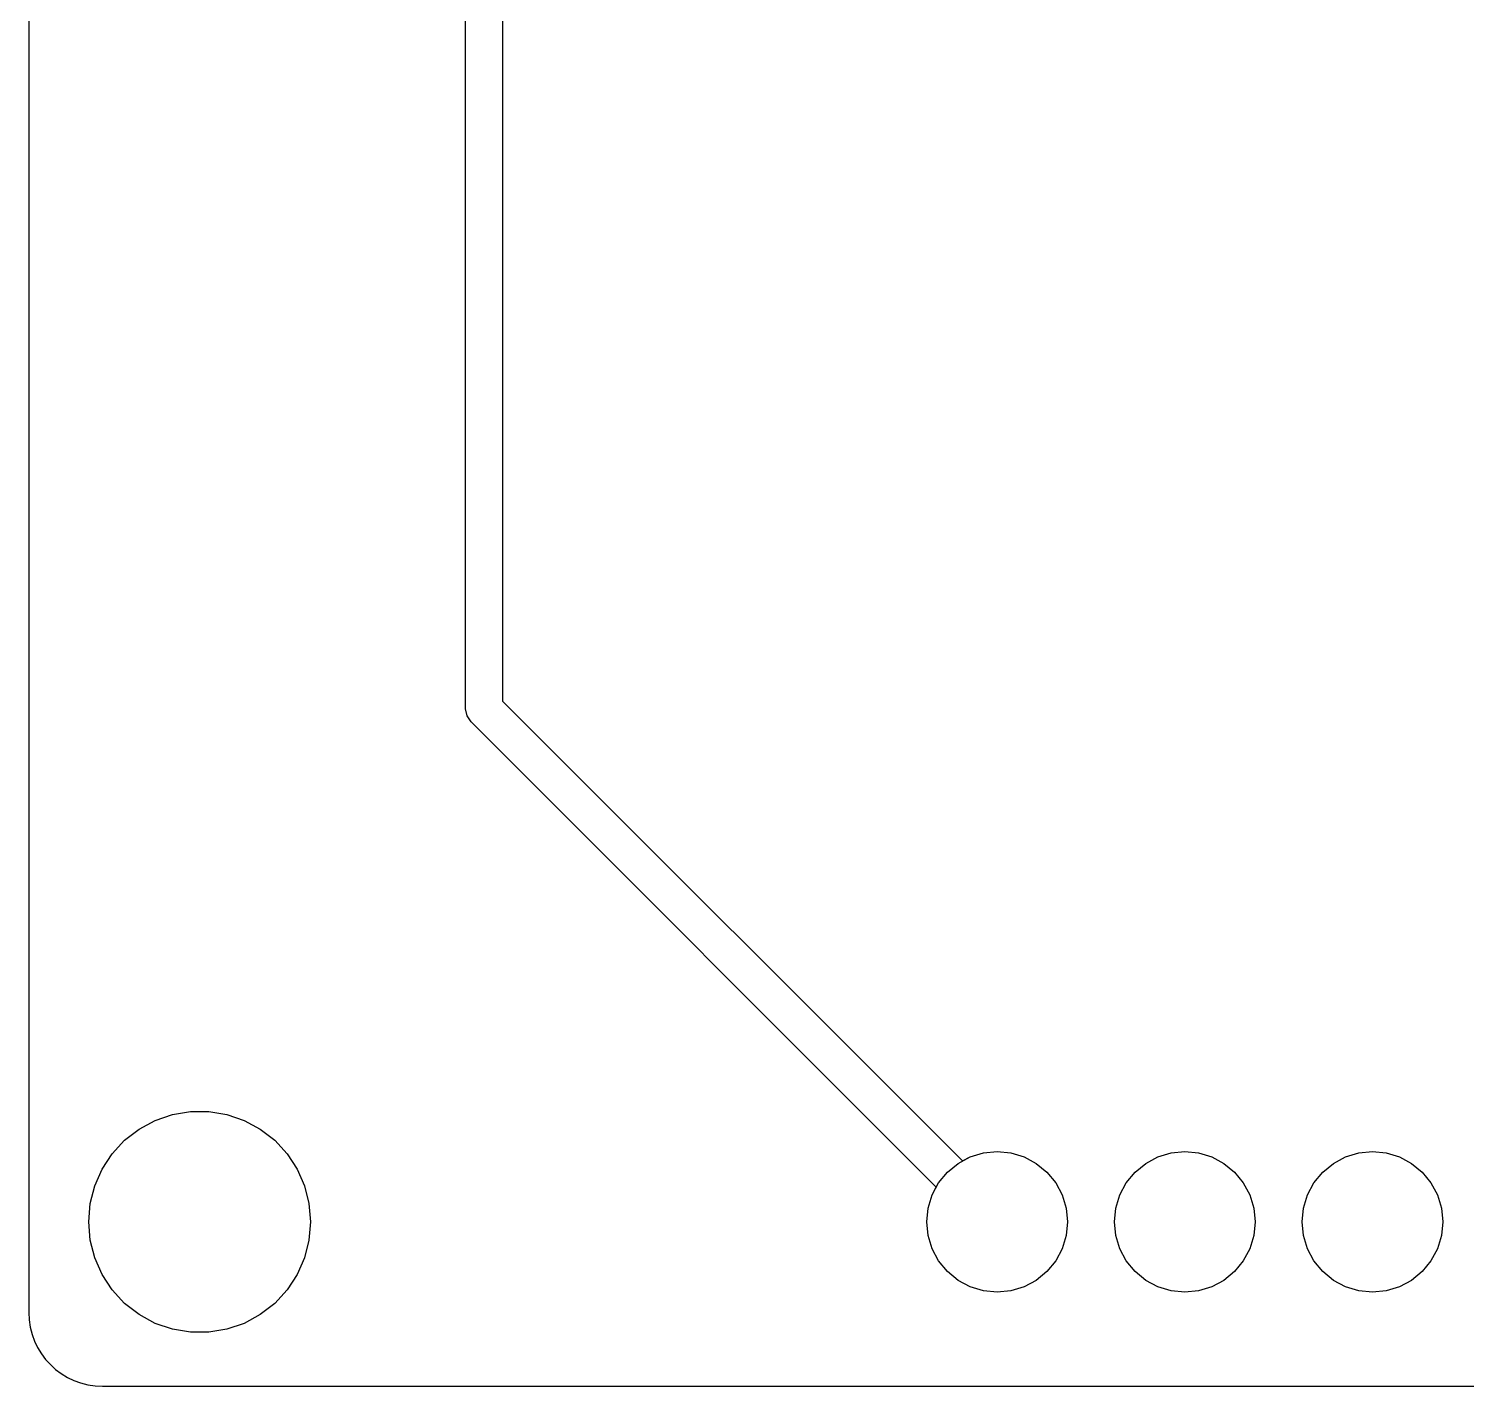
# Model space of a CAD drawing. Header units: millimetres. Extents: x 0 to 489, y -139 to 89.
# Drawn here: x 105.41 to 124.87, y 1.01 to 19.39 of the extents above; entities that cross this region are included whole.
import ezdxf

# ---------------------------------------------------------------- set-up
doc = ezdxf.new("R2010")
doc.units = ezdxf.units.MM
doc.header["$MEASUREMENT"] = 0
doc.layers.get('0').update_dxf_attribs({"linetype": 'CONTINUOUS'})
doc.layers.add('BLACK', color=7, linetype='CONTINUOUS')

msp = doc.modelspace()

# ---------------------------------------------------------------- linework, layer by layer
at = {"linetype": 'Continuous'}
msp.add_lwpolyline([(106.41198, 1.00993), (167.41198, 1.00993, 0.41421356), (168.41198, 2.00993), (168.41198, 54.00993, 0.41421356), (167.41198, 55.00993), (106.41198, 55.00993, 0.41421356), (105.41198, 54.00993), (105.41198, 2.00993, 0.41421356)], format="xyb", close=True, dxfattribs=at)
at = {"layer": 'BLACK', "linetype": 'Continuous'}
for p, q in [((111.32524, 10.18039), (111.32524, 26.50349)), ((111.82524, 26.50349), (111.82524, 10.28399)), ((111.34424, 10.08469), (111.32524, 10.18039)), ((111.82524, 10.28399), (118.05024, 4.05939)), ((111.39824, 10.00359), (111.34424, 10.08469)), ((117.69624, 3.70539), (111.39824, 10.00359)), ((107.12224, 4.60939), (107.35724, 4.68939)), ((107.12224, 4.60939), (107.35724, 4.68939)), ((107.35724, 4.68939), (107.60124, 4.73039)), ((107.35724, 4.68939), (107.60124, 4.73039)), ((107.60124, 4.73039), (107.84924, 4.73039)), ((107.60124, 4.73039), (107.84924, 4.73039)), ((107.84924, 4.73039), (108.09324, 4.68939)), ((107.84924, 4.73039), (108.09324, 4.68939)), ((108.09324, 4.68939), (108.32824, 4.60939)), ((108.09324, 4.68939), (108.32824, 4.60939)), ((106.70924, 4.33939), (106.90524, 4.49139)), ((106.70924, 4.33939), (106.90524, 4.49139)), ((106.90524, 4.49139), (107.12224, 4.60939)), ((106.90524, 4.49139), (107.12224, 4.60939)), ((108.32824, 4.60939), (108.54524, 4.49139)), ((108.32824, 4.60939), (108.54524, 4.49139)), ((108.54524, 4.49139), (108.74124, 4.33939)), ((108.54524, 4.49139), (108.74124, 4.33939)), ((106.54124, 4.15639), (106.70924, 4.33939)), ((106.54124, 4.15639), (106.70924, 4.33939)), ((108.74124, 4.33939), (108.90924, 4.15639)), ((108.74124, 4.33939), (108.90924, 4.15639)), ((106.40624, 3.94939), (106.54124, 4.15639)), ((106.40624, 3.94939), (106.54124, 4.15639)), ((108.90924, 4.15639), (109.04424, 3.94939)), ((108.90924, 4.15639), (109.04424, 3.94939)), ((117.99124, 4.02739), (118.15524, 4.11539)), ((117.99124, 4.02739), (118.15524, 4.11539)), ((117.99124, 4.02739), (118.15524, 4.11539)), ((118.05024, 4.05939), (118.15524, 4.11539)), ((118.15524, 4.11539), (118.33424, 4.16939)), ((118.15524, 4.11539), (118.33424, 4.16939)), ((118.15524, 4.11539), (118.33424, 4.16939)), ((118.15524, 4.11539), (118.33424, 4.16939)), ((118.33424, 4.16939), (118.52024, 4.18739)), ((118.33424, 4.16939), (118.52024, 4.18739)), ((118.33424, 4.16939), (118.52024, 4.18739)), ((118.33424, 4.16939), (118.52024, 4.18739)), ((118.52024, 4.18739), (118.70624, 4.16939)), ((118.52024, 4.18739), (118.70624, 4.16939)), ((118.52024, 4.18739), (118.70624, 4.16939)), ((118.52024, 4.18739), (118.70624, 4.16939)), ((118.70624, 4.16939), (118.88524, 4.11539)), ((118.70624, 4.16939), (118.88524, 4.11539)), ((118.70624, 4.16939), (118.88524, 4.11539)), ((118.70624, 4.16939), (118.88524, 4.11539)), ((118.88524, 4.11539), (119.04924, 4.02739)), ((118.88524, 4.11539), (119.04924, 4.02739)), ((118.88524, 4.11539), (119.04924, 4.02739)), ((118.88524, 4.11539), (119.04924, 4.02739)), ((120.53124, 4.02739), (120.69524, 4.11539)), ((120.53124, 4.02739), (120.69524, 4.11539)), ((120.53124, 4.02739), (120.69524, 4.11539)), ((120.53124, 4.02739), (120.69524, 4.11539)), ((120.69524, 4.11539), (120.87424, 4.16939)), ((120.69524, 4.11539), (120.87424, 4.16939)), ((120.69524, 4.11539), (120.87424, 4.16939)), ((120.69524, 4.11539), (120.87424, 4.16939)), ((120.87424, 4.16939), (121.06024, 4.18739)), ((120.87424, 4.16939), (121.06024, 4.18739)), ((120.87424, 4.16939), (121.06024, 4.18739)), ((120.87424, 4.16939), (121.06024, 4.18739)), ((121.06024, 4.18739), (121.24624, 4.16939)), ((121.06024, 4.18739), (121.24624, 4.16939)), ((121.06024, 4.18739), (121.24624, 4.16939)), ((121.06024, 4.18739), (121.24624, 4.16939)), ((121.24624, 4.16939), (121.42524, 4.11539)), ((121.24624, 4.16939), (121.42524, 4.11539)), ((121.24624, 4.16939), (121.42524, 4.11539)), ((121.24624, 4.16939), (121.42524, 4.11539)), ((121.42524, 4.11539), (121.58924, 4.02739)), ((121.42524, 4.11539), (121.58924, 4.02739)), ((121.42524, 4.11539), (121.58924, 4.02739)), ((121.42524, 4.11539), (121.58924, 4.02739)), ((123.07124, 4.02739), (123.23524, 4.11539)), ((123.07124, 4.02739), (123.23524, 4.11539)), ((123.07124, 4.02739), (123.23524, 4.11539)), ((123.07124, 4.02739), (123.23524, 4.11539)), ((123.23524, 4.11539), (123.41424, 4.16939)), ((123.23524, 4.11539), (123.41424, 4.16939)), ((123.23524, 4.11539), (123.41424, 4.16939)), ((123.23524, 4.11539), (123.41424, 4.16939)), ((123.41424, 4.16939), (123.60024, 4.18739)), ((123.41424, 4.16939), (123.60024, 4.18739)), ((123.41424, 4.16939), (123.60024, 4.18739)), ((123.41424, 4.16939), (123.60024, 4.18739)), ((123.60024, 4.18739), (123.78624, 4.16939)), ((123.60024, 4.18739), (123.78624, 4.16939)), ((123.60024, 4.18739), (123.78624, 4.16939)), ((123.60024, 4.18739), (123.78624, 4.16939)), ((123.78624, 4.16939), (123.96524, 4.11539)), ((123.78624, 4.16939), (123.96524, 4.11539)), ((123.78624, 4.16939), (123.96524, 4.11539)), ((123.78624, 4.16939), (123.96524, 4.11539)), ((123.96524, 4.11539), (124.12924, 4.02739)), ((123.96524, 4.11539), (124.12924, 4.02739)), ((123.96524, 4.11539), (124.12924, 4.02739)), ((123.96524, 4.11539), (124.12924, 4.02739)), ((106.30624, 3.72239), (106.40624, 3.94939)), ((106.30624, 3.72239), (106.40624, 3.94939)), ((109.04424, 3.94939), (109.14424, 3.72239)), ((109.04424, 3.94939), (109.14424, 3.72239)), ((117.72824, 3.76439), (117.84624, 3.90939)), ((117.72824, 3.76439), (117.84624, 3.90939)), ((117.72824, 3.76439), (117.84624, 3.90939)), ((117.84624, 3.90939), (117.99124, 4.02739)), ((117.84624, 3.90939), (117.99124, 4.02739)), ((117.84624, 3.90939), (117.99124, 4.02739)), ((119.04924, 4.02739), (119.19424, 3.90939)), ((119.04924, 4.02739), (119.19424, 3.90939)), ((119.04924, 4.02739), (119.19424, 3.90939)), ((119.04924, 4.02739), (119.19424, 3.90939)), ((119.19424, 3.90939), (119.31224, 3.76439)), ((119.19424, 3.90939), (119.31224, 3.76439)), ((119.19424, 3.90939), (119.31224, 3.76439)), ((119.19424, 3.90939), (119.31224, 3.76439)), ((120.26824, 3.76439), (120.38624, 3.90939)), ((120.26824, 3.76439), (120.38624, 3.90939)), ((120.26824, 3.76439), (120.38624, 3.90939)), ((120.26824, 3.76439), (120.38624, 3.90939)), ((120.38624, 3.90939), (120.53124, 4.02739)), ((120.38624, 3.90939), (120.53124, 4.02739)), ((120.38624, 3.90939), (120.53124, 4.02739)), ((120.38624, 3.90939), (120.53124, 4.02739)), ((121.58924, 4.02739), (121.73424, 3.90939)), ((121.58924, 4.02739), (121.73424, 3.90939)), ((121.58924, 4.02739), (121.73424, 3.90939)), ((121.58924, 4.02739), (121.73424, 3.90939)), ((121.73424, 3.90939), (121.85224, 3.76439)), ((121.73424, 3.90939), (121.85224, 3.76439)), ((121.73424, 3.90939), (121.85224, 3.76439)), ((121.73424, 3.90939), (121.85224, 3.76439)), ((122.80824, 3.76439), (122.92624, 3.90939)), ((122.80824, 3.76439), (122.92624, 3.90939)), ((122.80824, 3.76439), (122.92624, 3.90939)), ((122.80824, 3.76439), (122.92624, 3.90939)), ((122.92624, 3.90939), (123.07124, 4.02739)), ((122.92624, 3.90939), (123.07124, 4.02739)), ((122.92624, 3.90939), (123.07124, 4.02739)), ((122.92624, 3.90939), (123.07124, 4.02739)), ((124.12924, 4.02739), (124.27424, 3.90939)), ((124.12924, 4.02739), (124.27424, 3.90939)), ((124.12924, 4.02739), (124.27424, 3.90939)), ((124.12924, 4.02739), (124.27424, 3.90939)), ((124.27424, 3.90939), (124.39224, 3.76439)), ((124.27424, 3.90939), (124.39224, 3.76439)), ((124.27424, 3.90939), (124.39224, 3.76439)), ((124.27424, 3.90939), (124.39224, 3.76439)), ((106.24524, 3.48239), (106.30624, 3.72239)), ((106.24524, 3.48239), (106.30624, 3.72239)), ((109.14424, 3.72239), (109.20524, 3.48239)), ((109.14424, 3.72239), (109.20524, 3.48239)), ((117.64024, 3.60039), (117.72824, 3.76439)), ((117.64024, 3.60039), (117.72824, 3.76439)), ((117.64024, 3.60039), (117.72824, 3.76439)), ((117.64024, 3.60039), (117.69624, 3.70539)), ((119.31224, 3.76439), (119.40024, 3.60039)), ((119.31224, 3.76439), (119.40024, 3.60039)), ((119.31224, 3.76439), (119.40024, 3.60039)), ((119.31224, 3.76439), (119.40024, 3.60039)), ((120.18024, 3.60039), (120.26824, 3.76439)), ((120.18024, 3.60039), (120.26824, 3.76439)), ((120.18024, 3.60039), (120.26824, 3.76439)), ((120.18024, 3.60039), (120.26824, 3.76439)), ((121.85224, 3.76439), (121.94024, 3.60039)), ((121.85224, 3.76439), (121.94024, 3.60039)), ((121.85224, 3.76439), (121.94024, 3.60039)), ((121.85224, 3.76439), (121.94024, 3.60039)), ((122.72024, 3.60039), (122.80824, 3.76439)), ((122.72024, 3.60039), (122.80824, 3.76439)), ((122.72024, 3.60039), (122.80824, 3.76439)), ((122.72024, 3.60039), (122.80824, 3.76439)), ((124.39224, 3.76439), (124.48024, 3.60039)), ((124.39224, 3.76439), (124.48024, 3.60039)), ((124.39224, 3.76439), (124.48024, 3.60039)), ((124.39224, 3.76439), (124.48024, 3.60039)), ((117.58624, 3.42139), (117.64024, 3.60039)), ((117.58624, 3.42139), (117.64024, 3.60039)), ((117.58624, 3.42139), (117.64024, 3.60039)), ((117.58624, 3.42139), (117.64024, 3.60039)), ((119.40024, 3.60039), (119.45424, 3.42139)), ((119.40024, 3.60039), (119.45424, 3.42139)), ((119.40024, 3.60039), (119.45424, 3.42139)), ((119.40024, 3.60039), (119.45424, 3.42139)), ((120.12624, 3.42139), (120.18024, 3.60039)), ((120.12624, 3.42139), (120.18024, 3.60039)), ((120.12624, 3.42139), (120.18024, 3.60039)), ((120.12624, 3.42139), (120.18024, 3.60039)), ((121.94024, 3.60039), (121.99424, 3.42139)), ((121.94024, 3.60039), (121.99424, 3.42139)), ((121.94024, 3.60039), (121.99424, 3.42139)), ((121.94024, 3.60039), (121.99424, 3.42139)), ((122.66624, 3.42139), (122.72024, 3.60039)), ((122.66624, 3.42139), (122.72024, 3.60039)), ((122.66624, 3.42139), (122.72024, 3.60039)), ((122.66624, 3.42139), (122.72024, 3.60039)), ((124.48024, 3.60039), (124.53424, 3.42139)), ((124.48024, 3.60039), (124.53424, 3.42139)), ((124.48024, 3.60039), (124.53424, 3.42139)), ((124.48024, 3.60039), (124.53424, 3.42139)), ((106.22524, 3.23539), (106.24524, 3.48239)), ((106.22524, 3.23539), (106.24524, 3.48239)), ((109.20524, 3.48239), (109.22524, 3.23539)), ((109.20524, 3.48239), (109.22524, 3.23539)), ((117.56724, 3.23539), (117.58624, 3.42139)), ((117.56724, 3.23539), (117.58624, 3.42139)), ((117.56724, 3.23539), (117.58624, 3.42139)), ((117.56724, 3.23539), (117.58624, 3.42139)), ((119.45424, 3.42139), (119.47224, 3.23539)), ((119.45424, 3.42139), (119.47224, 3.23539)), ((119.45424, 3.42139), (119.47224, 3.23539)), ((119.45424, 3.42139), (119.47224, 3.23539)), ((120.10724, 3.23539), (120.12624, 3.42139)), ((120.10724, 3.23539), (120.12624, 3.42139)), ((120.10724, 3.23539), (120.12624, 3.42139)), ((120.10724, 3.23539), (120.12624, 3.42139)), ((121.99424, 3.42139), (122.01224, 3.23539)), ((121.99424, 3.42139), (122.01224, 3.23539)), ((121.99424, 3.42139), (122.01224, 3.23539)), ((121.99424, 3.42139), (122.01224, 3.23539)), ((122.64724, 3.23539), (122.66624, 3.42139)), ((122.64724, 3.23539), (122.66624, 3.42139)), ((122.64724, 3.23539), (122.66624, 3.42139)), ((122.64724, 3.23539), (122.66624, 3.42139)), ((124.53424, 3.42139), (124.55224, 3.23539)), ((124.53424, 3.42139), (124.55224, 3.23539)), ((124.53424, 3.42139), (124.55224, 3.23539)), ((124.53424, 3.42139), (124.55224, 3.23539)), ((106.24524, 2.98839), (106.22524, 3.23539)), ((106.24524, 2.98839), (106.22524, 3.23539)), ((109.22524, 3.23539), (109.20524, 2.98839)), ((109.22524, 3.23539), (109.20524, 2.98839)), ((117.58624, 3.04939), (117.56724, 3.23539)), ((117.58624, 3.04939), (117.56724, 3.23539)), ((117.58624, 3.04939), (117.56724, 3.23539)), ((117.58624, 3.04939), (117.56724, 3.23539)), ((119.47224, 3.23539), (119.45424, 3.04939)), ((119.47224, 3.23539), (119.45424, 3.04939)), ((119.47224, 3.23539), (119.45424, 3.04939)), ((119.47224, 3.23539), (119.45424, 3.04939)), ((120.12624, 3.04939), (120.10724, 3.23539)), ((120.12624, 3.04939), (120.10724, 3.23539)), ((120.12624, 3.04939), (120.10724, 3.23539)), ((120.12624, 3.04939), (120.10724, 3.23539)), ((122.01224, 3.23539), (121.99424, 3.04939)), ((122.01224, 3.23539), (121.99424, 3.04939)), ((122.01224, 3.23539), (121.99424, 3.04939)), ((122.01224, 3.23539), (121.99424, 3.04939)), ((122.66624, 3.04939), (122.64724, 3.23539)), ((122.66624, 3.04939), (122.64724, 3.23539)), ((122.66624, 3.04939), (122.64724, 3.23539)), ((122.66624, 3.04939), (122.64724, 3.23539)), ((124.55224, 3.23539), (124.53424, 3.04939)), ((124.55224, 3.23539), (124.53424, 3.04939)), ((124.55224, 3.23539), (124.53424, 3.04939)), ((124.55224, 3.23539), (124.53424, 3.04939)), ((106.30624, 2.74839), (106.24524, 2.98839)), ((106.30624, 2.74839), (106.24524, 2.98839)), ((109.20524, 2.98839), (109.14424, 2.74839)), ((109.20524, 2.98839), (109.14424, 2.74839)), ((117.64024, 2.87039), (117.58624, 3.04939)), ((117.64024, 2.87039), (117.58624, 3.04939)), ((117.64024, 2.87039), (117.58624, 3.04939)), ((117.64024, 2.87039), (117.58624, 3.04939)), ((119.45424, 3.04939), (119.40024, 2.87039)), ((119.45424, 3.04939), (119.40024, 2.87039)), ((119.45424, 3.04939), (119.40024, 2.87039)), ((119.45424, 3.04939), (119.40024, 2.87039)), ((120.18024, 2.87039), (120.12624, 3.04939)), ((120.18024, 2.87039), (120.12624, 3.04939)), ((120.18024, 2.87039), (120.12624, 3.04939)), ((120.18024, 2.87039), (120.12624, 3.04939)), ((121.99424, 3.04939), (121.94024, 2.87039)), ((121.99424, 3.04939), (121.94024, 2.87039)), ((121.99424, 3.04939), (121.94024, 2.87039)), ((121.99424, 3.04939), (121.94024, 2.87039)), ((122.72024, 2.87039), (122.66624, 3.04939)), ((122.72024, 2.87039), (122.66624, 3.04939)), ((122.72024, 2.87039), (122.66624, 3.04939)), ((122.72024, 2.87039), (122.66624, 3.04939)), ((124.53424, 3.04939), (124.48024, 2.87039)), ((124.53424, 3.04939), (124.48024, 2.87039)), ((124.53424, 3.04939), (124.48024, 2.87039)), ((124.53424, 3.04939), (124.48024, 2.87039)), ((106.40624, 2.52139), (106.30624, 2.74839)), ((106.40624, 2.52139), (106.30624, 2.74839)), ((109.14424, 2.74839), (109.04424, 2.52139)), ((109.14424, 2.74839), (109.04424, 2.52139)), ((117.72824, 2.70639), (117.64024, 2.87039)), ((117.72824, 2.70639), (117.64024, 2.87039)), ((117.72824, 2.70639), (117.64024, 2.87039)), ((117.72824, 2.70639), (117.64024, 2.87039)), ((119.40024, 2.87039), (119.31224, 2.70639)), ((119.40024, 2.87039), (119.31224, 2.70639)), ((119.40024, 2.87039), (119.31224, 2.70639)), ((119.40024, 2.87039), (119.31224, 2.70639)), ((120.26824, 2.70639), (120.18024, 2.87039)), ((120.26824, 2.70639), (120.18024, 2.87039)), ((120.26824, 2.70639), (120.18024, 2.87039)), ((120.26824, 2.70639), (120.18024, 2.87039)), ((121.94024, 2.87039), (121.85224, 2.70639)), ((121.94024, 2.87039), (121.85224, 2.70639)), ((121.94024, 2.87039), (121.85224, 2.70639)), ((121.94024, 2.87039), (121.85224, 2.70639)), ((122.80824, 2.70639), (122.72024, 2.87039)), ((122.80824, 2.70639), (122.72024, 2.87039)), ((122.80824, 2.70639), (122.72024, 2.87039)), ((122.80824, 2.70639), (122.72024, 2.87039)), ((124.48024, 2.87039), (124.39224, 2.70639)), ((124.48024, 2.87039), (124.39224, 2.70639)), ((124.48024, 2.87039), (124.39224, 2.70639)), ((124.48024, 2.87039), (124.39224, 2.70639)), ((117.84624, 2.56139), (117.72824, 2.70639)), ((117.84624, 2.56139), (117.72824, 2.70639)), ((117.84624, 2.56139), (117.72824, 2.70639)), ((117.84624, 2.56139), (117.72824, 2.70639)), ((117.99124, 2.44339), (117.84624, 2.56139)), ((117.99124, 2.44339), (117.84624, 2.56139)), ((117.99124, 2.44339), (117.84624, 2.56139)), ((117.99124, 2.44339), (117.84624, 2.56139)), ((119.19424, 2.56139), (119.04924, 2.44339)), ((119.19424, 2.56139), (119.04924, 2.44339)), ((119.19424, 2.56139), (119.04924, 2.44339)), ((119.19424, 2.56139), (119.04924, 2.44339)), ((119.31224, 2.70639), (119.19424, 2.56139)), ((119.31224, 2.70639), (119.19424, 2.56139)), ((119.31224, 2.70639), (119.19424, 2.56139)), ((119.31224, 2.70639), (119.19424, 2.56139)), ((120.38624, 2.56139), (120.26824, 2.70639)), ((120.38624, 2.56139), (120.26824, 2.70639)), ((120.38624, 2.56139), (120.26824, 2.70639)), ((120.38624, 2.56139), (120.26824, 2.70639)), ((120.53124, 2.44339), (120.38624, 2.56139)), ((120.53124, 2.44339), (120.38624, 2.56139)), ((120.53124, 2.44339), (120.38624, 2.56139)), ((120.53124, 2.44339), (120.38624, 2.56139)), ((121.73424, 2.56139), (121.58924, 2.44339)), ((121.73424, 2.56139), (121.58924, 2.44339)), ((121.73424, 2.56139), (121.58924, 2.44339)), ((121.73424, 2.56139), (121.58924, 2.44339)), ((121.85224, 2.70639), (121.73424, 2.56139)), ((121.85224, 2.70639), (121.73424, 2.56139)), ((121.85224, 2.70639), (121.73424, 2.56139)), ((121.85224, 2.70639), (121.73424, 2.56139)), ((122.92624, 2.56139), (122.80824, 2.70639)), ((122.92624, 2.56139), (122.80824, 2.70639)), ((122.92624, 2.56139), (122.80824, 2.70639)), ((122.92624, 2.56139), (122.80824, 2.70639)), ((123.07124, 2.44339), (122.92624, 2.56139)), ((123.07124, 2.44339), (122.92624, 2.56139)), ((123.07124, 2.44339), (122.92624, 2.56139)), ((123.07124, 2.44339), (122.92624, 2.56139)), ((124.27424, 2.56139), (124.12924, 2.44339)), ((124.27424, 2.56139), (124.12924, 2.44339)), ((124.27424, 2.56139), (124.12924, 2.44339)), ((124.27424, 2.56139), (124.12924, 2.44339)), ((124.39224, 2.70639), (124.27424, 2.56139)), ((124.39224, 2.70639), (124.27424, 2.56139)), ((124.39224, 2.70639), (124.27424, 2.56139)), ((124.39224, 2.70639), (124.27424, 2.56139)), ((106.54124, 2.31439), (106.40624, 2.52139)), ((106.54124, 2.31439), (106.40624, 2.52139)), ((109.04424, 2.52139), (108.90924, 2.31439)), ((109.04424, 2.52139), (108.90924, 2.31439)), ((118.15524, 2.35539), (117.99124, 2.44339)), ((118.15524, 2.35539), (117.99124, 2.44339)), ((118.15524, 2.35539), (117.99124, 2.44339)), ((118.15524, 2.35539), (117.99124, 2.44339)), ((118.33424, 2.30139), (118.15524, 2.35539)), ((118.33424, 2.30139), (118.15524, 2.35539)), ((118.33424, 2.30139), (118.15524, 2.35539)), ((118.33424, 2.30139), (118.15524, 2.35539)), ((118.88524, 2.35539), (118.70624, 2.30139)), ((118.88524, 2.35539), (118.70624, 2.30139)), ((118.88524, 2.35539), (118.70624, 2.30139)), ((118.88524, 2.35539), (118.70624, 2.30139)), ((119.04924, 2.44339), (118.88524, 2.35539)), ((119.04924, 2.44339), (118.88524, 2.35539)), ((119.04924, 2.44339), (118.88524, 2.35539)), ((119.04924, 2.44339), (118.88524, 2.35539)), ((120.69524, 2.35539), (120.53124, 2.44339)), ((120.69524, 2.35539), (120.53124, 2.44339)), ((120.69524, 2.35539), (120.53124, 2.44339)), ((120.69524, 2.35539), (120.53124, 2.44339)), ((120.87424, 2.30139), (120.69524, 2.35539)), ((120.87424, 2.30139), (120.69524, 2.35539)), ((120.87424, 2.30139), (120.69524, 2.35539)), ((120.87424, 2.30139), (120.69524, 2.35539)), ((121.42524, 2.35539), (121.24624, 2.30139)), ((121.42524, 2.35539), (121.24624, 2.30139)), ((121.42524, 2.35539), (121.24624, 2.30139)), ((121.42524, 2.35539), (121.24624, 2.30139)), ((121.58924, 2.44339), (121.42524, 2.35539)), ((121.58924, 2.44339), (121.42524, 2.35539)), ((121.58924, 2.44339), (121.42524, 2.35539)), ((121.58924, 2.44339), (121.42524, 2.35539)), ((123.23524, 2.35539), (123.07124, 2.44339)), ((123.23524, 2.35539), (123.07124, 2.44339)), ((123.23524, 2.35539), (123.07124, 2.44339)), ((123.23524, 2.35539), (123.07124, 2.44339)), ((123.41424, 2.30139), (123.23524, 2.35539)), ((123.41424, 2.30139), (123.23524, 2.35539)), ((123.41424, 2.30139), (123.23524, 2.35539)), ((123.41424, 2.30139), (123.23524, 2.35539)), ((123.96524, 2.35539), (123.78624, 2.30139)), ((123.96524, 2.35539), (123.78624, 2.30139)), ((123.96524, 2.35539), (123.78624, 2.30139)), ((123.96524, 2.35539), (123.78624, 2.30139)), ((124.12924, 2.44339), (123.96524, 2.35539)), ((124.12924, 2.44339), (123.96524, 2.35539)), ((124.12924, 2.44339), (123.96524, 2.35539)), ((124.12924, 2.44339), (123.96524, 2.35539)), ((106.70924, 2.13139), (106.54124, 2.31439)), ((106.70924, 2.13139), (106.54124, 2.31439)), ((108.90924, 2.31439), (108.74124, 2.13139)), ((108.90924, 2.31439), (108.74124, 2.13139)), ((118.52024, 2.28239), (118.33424, 2.30139)), ((118.52024, 2.28239), (118.33424, 2.30139)), ((118.52024, 2.28239), (118.33424, 2.30139)), ((118.52024, 2.28239), (118.33424, 2.30139)), ((118.70624, 2.30139), (118.52024, 2.28239)), ((118.70624, 2.30139), (118.52024, 2.28239)), ((118.70624, 2.30139), (118.52024, 2.28239)), ((118.70624, 2.30139), (118.52024, 2.28239)), ((121.06024, 2.28239), (120.87424, 2.30139)), ((121.06024, 2.28239), (120.87424, 2.30139)), ((121.06024, 2.28239), (120.87424, 2.30139)), ((121.06024, 2.28239), (120.87424, 2.30139)), ((121.24624, 2.30139), (121.06024, 2.28239)), ((121.24624, 2.30139), (121.06024, 2.28239)), ((121.24624, 2.30139), (121.06024, 2.28239)), ((121.24624, 2.30139), (121.06024, 2.28239)), ((123.60024, 2.28239), (123.41424, 2.30139)), ((123.60024, 2.28239), (123.41424, 2.30139)), ((123.60024, 2.28239), (123.41424, 2.30139)), ((123.60024, 2.28239), (123.41424, 2.30139)), ((123.78624, 2.30139), (123.60024, 2.28239)), ((123.78624, 2.30139), (123.60024, 2.28239)), ((123.78624, 2.30139), (123.60024, 2.28239)), ((123.78624, 2.30139), (123.60024, 2.28239)), ((106.90524, 1.97939), (106.70924, 2.13139)), ((106.90524, 1.97939), (106.70924, 2.13139)), ((107.12224, 1.86139), (106.90524, 1.97939)), ((107.12224, 1.86139), (106.90524, 1.97939)), ((108.54524, 1.97939), (108.32824, 1.86139)), ((108.54524, 1.97939), (108.32824, 1.86139)), ((108.74124, 2.13139), (108.54524, 1.97939)), ((108.74124, 2.13139), (108.54524, 1.97939)), ((107.35724, 1.78139), (107.12224, 1.86139)), ((107.35724, 1.78139), (107.12224, 1.86139)), ((107.60124, 1.74039), (107.35724, 1.78139)), ((107.60124, 1.74039), (107.35724, 1.78139)), ((108.09324, 1.78139), (107.84924, 1.74039)), ((108.09324, 1.78139), (107.84924, 1.74039)), ((108.32824, 1.86139), (108.09324, 1.78139)), ((108.32824, 1.86139), (108.09324, 1.78139)), ((107.84924, 1.74039), (107.60124, 1.74039)), ((107.84924, 1.74039), (107.60124, 1.74039))]:
    msp.add_line(p, q, dxfattribs=at)

doc.saveas('drawing.dxf')
